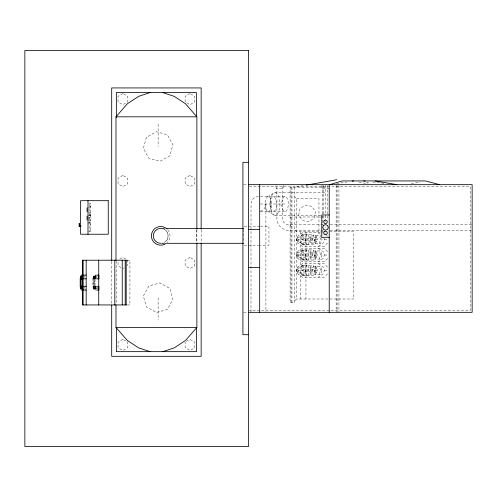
<?xml version="1.0" encoding="UTF-8"?>
<svg xmlns="http://www.w3.org/2000/svg" width="497" height="497" viewBox="0 0 497 497"><rect width="100%" height="100%" fill="white"/><g stroke="black" fill="none" stroke-linecap="round" stroke-linejoin="round"><path stroke-width="0.37" stroke-dasharray="2.48 1.86" d="M270.157 202.055L270.219 201.08M92.889 278.736L93.163 277.09L94.672 275.866L96.406 276.425L96.406 277.543L95.517 278.103L93.921 277.543L93.343 278.954L93.511 287.198L94.635 287.608L95.517 287.049L96.406 287.608L96.406 288.726L94.672 289.285L93.163 288.061L92.889 286.409L92.889 278.736L94.66 278.736L94.933 288.061L95.598 288.726L96.406 288.726M94.66 278.736L94.933 277.09L95.598 276.425L96.406 276.425M96.406 277.543L95.281 277.947L95.113 278.954L93.343 278.954M313.402 237.063L313.402 234.516L302.487 234.516L301.499 235.199L300.778 237.063L302.424 239.604L300.778 242.151L301.977 244.518L313.402 244.692L313.402 242.151M313.402 252.47L313.402 249.929L302.487 249.929L301.499 250.612L300.778 252.47L302.424 255.017L300.778 257.558L301.977 259.931L313.402 260.105L313.402 257.558M307.432 244.692L306.916 244.518C304.878 241.902 304.878 237.305 306.916 234.69L307.432 234.516M313.402 267.883L313.402 265.342L302.487 265.342L301.499 266.025L300.778 267.883L302.424 270.43L300.778 272.971L301.977 275.344L313.402 275.518L313.402 272.971M307.432 260.105L306.916 259.931C304.878 257.316 304.878 252.718 306.916 250.103L307.432 249.929M307.432 275.518L306.916 275.344C304.878 272.729 304.878 268.125 306.916 265.516L307.432 265.342M305.717 242.151L297.628 242.151L296.97 240.455L296.97 238.759L297.628 237.063L305.717 237.063M305.717 257.558L297.628 257.558L296.97 255.862L296.97 254.166L297.628 252.47L305.717 252.47M305.717 272.971L297.628 272.971L296.97 271.275L296.97 269.579L297.628 267.883L305.717 267.883M323.82 237.908L324.479 239.604L323.162 242.996L318.304 246.388M318.304 248.233L323.162 251.625L324.479 255.017L323.162 258.409L318.304 261.801M318.304 263.646L323.162 267.038L324.479 270.43L323.162 273.822L318.304 277.214M315.788 235.572L314.141 239.604L315.788 243.642M317.105 235.572L315.458 239.604L317.105 243.642M315.788 250.979L314.141 255.017L315.788 259.049M319.086 243.642L320.733 239.604L319.086 235.572M317.105 250.979L315.458 255.017L317.105 259.049M315.788 266.392L314.141 270.43L315.788 274.462M319.086 259.049L320.733 255.017L319.086 250.979M317.105 266.392L315.458 270.43L317.105 274.462M319.086 274.462L320.733 270.43L319.086 266.392M302.754 239.604L303.412 238.43L314.346 238.43L315.005 239.604L314.346 240.778L303.412 240.778L302.754 239.604L318.757 239.604M304.729 240.778L305.388 239.604L304.729 238.43M302.754 255.017L303.412 253.843L314.346 253.843L315.005 255.017L314.346 256.191L303.412 256.191L302.754 255.017L318.757 255.017M313.029 238.43L312.371 239.604L313.029 240.778M304.729 256.191L305.388 255.017L304.729 253.843M302.754 270.43L303.412 269.256L314.346 269.256L315.005 270.43L314.346 271.604L303.412 271.604L302.754 270.43L318.757 270.43M313.029 253.843L312.371 255.017L313.029 256.191M304.729 271.604L305.388 270.43L304.729 269.256M313.029 269.256L312.371 270.43L313.029 271.604M315.241 243.642L317.571 239.604L315.241 235.572M315.241 259.049L317.571 255.017L315.241 250.979M315.241 274.462L317.571 270.43L315.241 266.392M297.628 242.151L299.275 239.604L302.424 239.604M297.628 257.558L299.275 255.017L302.424 255.017M297.628 272.971L299.275 270.43L302.424 270.43M327.529 242.996L324.23 246.388L302.487 246.388L297.628 242.996L296.97 241.3L296.641 239.604L297.628 236.212L302.487 232.82L322.795 232.82M327.529 258.409L324.23 261.801L302.487 261.801L297.628 258.409L296.641 255.017L297.628 251.625L302.487 248.233L324.23 248.233L327.529 251.625M327.529 273.822L324.23 277.214L302.487 277.214L297.628 273.822L296.641 270.43L297.628 267.038L302.487 263.646L324.23 263.646L327.529 267.038M90.789 230.509L89.858 231.44L89.858 203.484L90.789 204.416M294.746 300.865L296.61 299.001L296.61 198.638L294.746 196.775M95.691 277.543L94.567 278.376L94.455 279.065L94.455 286.086L94.846 287.049L96.406 287.608M93.834 276.425L95.517 275.866M93.163 277.09L94.672 275.866L95.598 276.425M95.281 277.947L94.567 278.376L93.511 277.947M93.921 287.608L95.517 287.049M95.598 288.726L94.672 289.285L93.163 288.061M267.473 196.8L273.729 193.165M122.883 93.523L118.037 96.319L118.037 101.91L122.883 104.705L127.723 101.91L127.723 96.319L123.486 93.871M189.978 93.523L185.132 96.319L185.132 101.91L189.978 104.705L194.818 101.91L194.818 96.319L190.581 93.871M119.852 259.123L122.883 257.378L127.723 260.173L127.723 265.765M122.883 268.56L124.088 267.858M186.344 341.402L189.978 339.302L194.818 342.098L194.818 347.689L189.978 350.484L185.132 347.689L185.132 342.098M260.391 211.206C263.572 210.343 265.895 207.311 265.914 204.018L265.914 312.333M93.511 287.198L94.567 286.769L95.691 287.608M94.933 288.061L93.871 288.49L93.548 286.52L93.548 278.631L93.871 276.661L94.933 277.09M296.97 240.455L299.275 239.604L297.628 237.063M296.97 255.862L299.275 255.017L297.628 252.47M296.97 271.275L299.275 270.43L297.628 267.883M290.086 217.618L291.95 216.996L325.498 216.996M88.553 207.448L90.789 206.969M88.553 215.723L90.789 215.238M411.292 183.89L420.263 182.026M303.133 185.685L294.746 187.176L294.746 302.729L290.086 302.729L290.086 187.176L325.498 187.176M336.475 183.617L346.968 181.989M258.459 196.551C254.47 196.514 250.979 199.999 251.004 203.987L251.004 312.333M93.343 286.191L95.113 286.191L95.281 287.198M94.66 286.409L92.889 286.409M243.605 184.667L247.102 184.667M249.277 186.53L470.286 186.53L470.286 310.47L249.277 310.47M329.225 188.394L321.77 188.394L321.77 185.412M275.015 192.786A11.214 4.958 -90 0 1 279.295 209.628A11.214 4.958 -90 0 1 270.703 209.591A11.214 4.958 -90 0 1 275.015 192.786L325.498 192.786M260.471 196.551L285.042 196.551A7.455 3.299 -90 0 1 287.887 207.746A7.455 3.299 -90 0 1 282.172 207.715A7.455 3.299 -90 0 1 285.042 196.551M296.61 198.638L318.975 198.638L318.975 231.832M88.69 203.484L90.789 203.484L90.789 231.44L88.69 231.44M260.459 204L285.036 204M89.858 206.746L90.789 206.746M260.447 211.455L285.029 211.455M89.858 214.083L90.789 214.083M90.789 214.996L88.926 214.996L88.926 224.892L90.789 224.892M274.996 215.22L320.863 215.22M88.926 217.245L90.789 217.245M88.926 222.488L90.789 222.488M323.274 224.619L287.601 224.619C285.085 224.116 283.023 222.047 282.513 219.531L282.513 185.443M330.25 224.619L472.15 224.619M259.707 226.52L243.549 226.52L243.549 227.769M260.478 226.52L268.945 226.52L268.945 245.189L260.478 245.189M323.205 230.21L286.744 230.21C281.849 229.279 277.854 225.284 276.922 220.388L276.922 185.424M330.182 230.21L472.15 230.21M323.23 231.832L296.61 231.832L294.746 229.968M329.604 231.832L353.802 231.832L353.802 299.001L296.61 299.001M301.977 234.69L306.916 234.69M301.499 235.199L306.438 235.199M301.089 236.007L306.034 236.007M324.479 239.604L327.113 239.604M301.089 243.201L306.034 243.201M301.499 244.008L306.438 244.008M301.977 244.518L306.916 244.518M259.707 245.189L243.549 245.189L243.549 243.94M301.977 250.103L306.916 250.103M301.499 250.612L306.438 250.612M301.089 251.42L306.034 251.42M324.479 255.017L327.113 255.017M301.089 258.614L306.034 258.614M301.499 259.422L306.438 259.422M301.977 259.931L306.916 259.931M127.07 260.211L129.922 260.211L129.922 304.941L126.362 304.941M301.977 265.516L306.916 265.516M301.499 266.025L306.438 266.025M301.089 266.833L306.034 266.833M324.479 270.43L327.113 270.43M301.089 274.027L306.034 274.027M301.499 274.835L306.438 274.835M97.219 275.121L93.815 275.121L93.815 278.848L97.219 278.848L97.219 275.866M301.977 275.344L306.916 275.344M93.921 277.543L95.517 278.103M97.219 286.303L93.815 286.303L93.815 290.031L96.542 290.031M93.834 288.726L95.517 289.285M243.605 312.333L247.102 312.333M372.762 182.001L384.877 183.424M358.952 182.026L367.923 183.89M88.553 212.076L90.789 212.561M88.553 220.345L90.789 220.83M296.97 238.759L299.275 239.604M296.97 254.166L299.275 255.017M296.97 269.579L299.275 270.43M162.656 228.651C168.874 230.061 170.098 239.343 164.451 242.312A7.455 7.455 0 0 0 164.451 229.397M366.388 182.088L370.445 183.809M121.063 267.51L118.037 265.765L118.037 260.173M267.461 211.2L273.71 214.828M318.304 232.82L321.944 235.367M324.703 233.304L326.113 234.758M326.585 235.243L327.529 236.212M290.086 224.451L291.95 228.179M321.224 237.585L320.403 235.572L310.582 235.572L308.252 239.604L310.582 243.642L320.403 243.642L322.05 239.604L321.503 238.262M270.157 205.92L270.213 206.882M338.935 185.443L338.935 312.333M337.072 185.443L337.072 312.333M336.14 185.443L336.14 312.333M327.361 185.431L327.361 219.469M325.498 184.667L325.498 219.991M325.498 221.153L325.498 221.824M325.498 226.744L325.498 227.415M323.634 185.431L323.634 220.183M322.702 185.437L322.702 225.06M310.395 237.063L310.395 242.151M310.395 252.47L310.395 257.558M310.395 267.883L310.395 272.971M308.463 234.516L308.463 237.063L315.334 237.063L315.334 242.151L308.463 242.151L308.463 244.692M308.463 249.929L308.463 252.47L315.334 252.47L315.334 257.558L308.463 257.558L308.463 260.105M308.463 265.342L308.463 267.883L315.334 267.883L315.334 272.971L308.463 272.971L308.463 275.518M305.953 231.832L305.953 299.001M300.381 231.832L300.381 299.001M291.95 187.176L291.95 302.729M291.018 187.176L291.018 302.729M283.445 185.412L283.445 188.394L275.99 188.394L275.99 185.412M243.549 229.254L243.549 242.455M201.161 229.875L201.161 242.287M196.874 229.862L196.874 242.25M196.501 229.875L196.501 242.287M158.127 124.169L158.127 146.534M158.127 297.703L158.127 320.068M116.36 260.9L116.36 303.561M111.701 261.677L111.701 303.561M97.219 287.049L97.219 290.031M95.492 275.121L95.492 278.848M95.492 286.303L95.492 290.031M95.064 278.848L95.064 286.303M94.635 276.425L94.635 277.543M94.635 287.608L94.635 288.726M84.533 275.866L84.533 277.357M84.533 287.049L84.533 288.54M167.744 229.695A9.337 9.337 0 0 1 167.327 242.455M299.983 208.777L298.734 215.164L302.369 220.562L308.761 221.811L314.16 218.177L315.402 211.79L311.768 206.392L305.382 205.143L299.983 208.777M146.453 137.265L143.322 148.236L148.858 158.208L159.829 161.345L169.8 155.803L172.937 144.838L167.396 134.861L156.431 131.73L146.453 137.265M322.05 255.017L320.403 259.049L310.582 259.049L308.252 255.017L310.582 250.979L320.403 250.979L322.05 255.017M322.05 270.43L320.403 274.462L310.582 274.462L308.252 270.43L310.582 266.392L320.403 266.392L322.05 270.43M148.858 286.03L143.322 296.001L146.453 306.972L156.431 312.514L167.396 309.376L172.937 299.405L169.8 288.434L159.829 282.892L148.858 286.03M122.883 175.447L118.037 178.243L118.037 183.834L122.883 186.63L127.723 183.834L127.723 178.243L122.883 175.447M189.978 175.447L185.132 178.243L185.132 183.834L189.978 186.63L194.818 183.834L194.818 178.243L189.978 175.447M189.978 257.378L185.132 260.173L185.132 265.765L189.978 268.56L194.818 265.765L194.818 260.173L189.978 257.378M122.883 339.302L118.037 342.098L118.037 347.689L122.883 350.484L127.723 347.689L127.723 342.098L122.883 339.302M271.169 207.746A7.455 3.299 -90 0 0 268.324 196.551A7.455 3.299 -90 0 0 265.46 207.715A7.455 3.299 -90 0 0 271.169 207.746M276.195 207.746A7.455 3.299 -90 0 0 273.35 196.551A7.455 3.299 -90 0 0 270.48 207.715A7.455 3.299 -90 0 0 276.195 207.746"/><path stroke-width="0.75" d="M81.141 276.425L80.477 277.09L80.203 278.736L80.203 286.409L80.477 288.061L81.141 288.726M81.235 287.608L80.657 286.191L80.657 278.954L81.235 277.543M81.881 278.376L81.881 286.769M115.981 260.211L115.981 116.82L127.35 103.774L138.719 96.319L150.088 92.591M196.874 243.027L196.874 327.424L185.505 340.47L174.136 347.925L162.767 351.652M79.141 226.315L79.607 225.849L79.607 223.52L79.141 223.52L79.141 226.315L81.005 226.315M80.477 277.09L81.185 276.661M306.183 185.145L336.68 179.721M331.977 184.319L329.728 184.667L342.209 180.939L425.5 180.939L439.671 184.667M352.211 181.169L353.715 180.939M80.657 286.191L82.427 286.191L82.427 278.954L80.657 278.954M115.981 116.82L196.874 116.82L196.874 229.086M248.5 162.302L242.909 162.302L242.909 334.698L248.5 334.698M248.5 184.667L472.15 184.667L472.15 312.333L248.5 312.333M329.225 214.952L321.77 214.952L321.77 237.317L329.225 237.317M79.607 225.849L81.005 225.849M163.271 228.396L164.364 228.396M167.035 228.396L243.549 228.396M248.5 229.397L259.683 229.397M161.606 243.306L164.364 243.306M167.035 243.306L243.549 243.306M126.362 260.211L82.378 260.211L82.378 304.941L126.362 304.941M248.5 267.603L259.683 267.603M83.484 275.121L86.211 275.121M96.853 275.121L98.897 275.121L98.897 278.848L96.853 278.848M83.484 278.848L86.211 278.848M83.484 286.303L86.211 286.303M96.853 286.303L98.897 286.303L98.897 290.031L96.853 290.031M83.484 290.031L86.211 290.031M115.981 304.941L115.981 327.424L196.874 327.424M363.68 180.939L365.196 181.119M375.136 180.939L396.836 184.667M162.767 92.591L174.136 96.319L185.505 103.774L196.874 116.82M150.088 351.652L138.719 347.925L127.35 340.47L115.981 327.424M80.477 288.061L81.185 288.49M329.225 184.667L329.225 312.333M259.683 184.667L259.683 312.333M201.161 229.098L201.161 87.932L111.701 87.932L111.701 260.9M201.161 243.064L201.161 356.312L111.701 356.312L111.701 305.115M196.501 116.633L196.501 92.591L116.36 92.591L116.36 117.41M196.501 327.604L196.501 351.652L116.36 351.652L116.36 327.604M126.195 260.211L126.195 304.941M125.207 260.211L125.207 304.941M122.237 260.211L122.237 304.941M114.819 260.211L114.819 304.941M98.735 260.211L98.735 304.941M87.994 200.689L87.994 234.236M87.062 207.771L87.062 211.753M87.062 216.046L87.062 220.022M86.167 260.211L86.167 304.941M83.136 260.211L83.136 304.941M160.724 243.306A7.455 7.455 0 0 1 153.337 234.882A7.455 7.455 0 0 1 162.656 228.651M166.408 243.257A9.337 9.337 0 0 1 153.71 242.008A9.337 9.337 0 0 1 154.126 229.254A9.337 9.337 0 0 1 166.886 228.837M324.181 220.506L323.634 221.824L324.181 223.141L325.498 223.687L326.815 223.141L327.361 221.824L326.815 220.506L325.498 219.96L324.181 220.506M323.516 225.439L322.702 227.415L323.516 229.39L325.498 230.21L327.473 229.39L328.293 227.415L327.473 225.439L325.498 224.619L323.516 225.439M324.181 231.689L323.634 233.006L324.181 234.323L325.498 234.87L326.815 234.323L327.361 233.006L326.815 231.689L325.498 231.142L324.181 231.689M248.5 50.477L24.85 50.477L24.85 446.523L248.5 446.523L248.5 50.477M108.259 200.689L80.539 200.689L80.539 234.236L108.259 234.236L108.259 200.689M82.806 275.121L81.129 275.121L81.129 278.848L82.806 278.848L82.806 275.121M82.806 286.303L81.129 286.303L81.129 290.031L82.806 290.031L82.806 286.303"/></g></svg>
